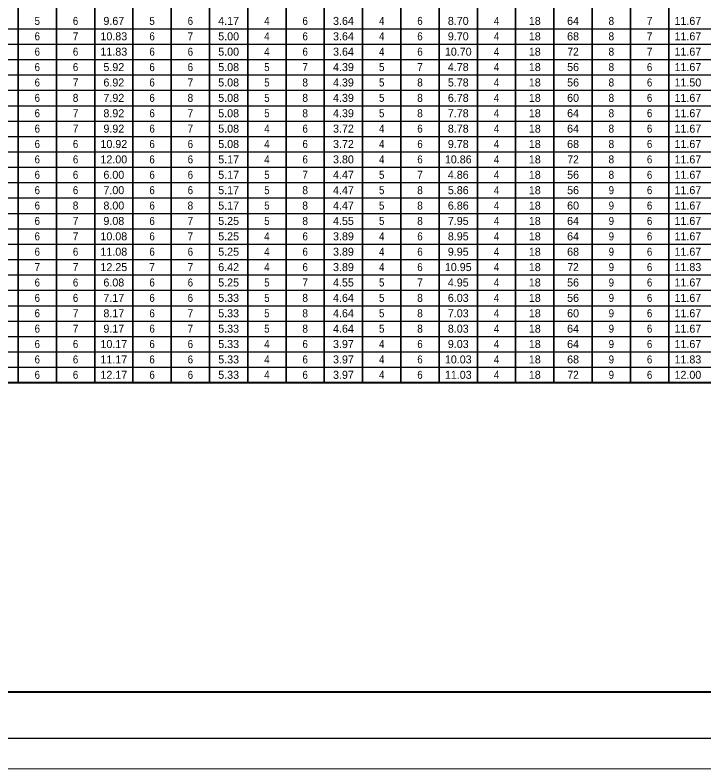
# Model space of a CAD drawing. Extents: x 95 to 131, y 74.5 to 99.5.
# Drawn here: x 106.33 to 117.53, y 75.14 to 87.39 of the extents above; entities that cross this region are included whole.
import ezdxf
from ezdxf.enums import TextEntityAlignment as Align

# ---------------------------------------------------------------- set-up
doc = ezdxf.new("R2010")
doc.units = 0
doc.header["$LTSCALE"] = 0.052
doc.layers.add('1', color=7, linetype='Continuous', lineweight=35)
doc.layers.add('60', color=7, linetype='Continuous', lineweight=25)
doc.layers.add('2', color=7, linetype='Continuous')

msp = doc.modelspace()

# ---------------------------------------------------------------- linework, layer by layer
at = {"layer": '1'}
for p, q in [((106.38108, 81.414), (106.38108, 93.414)), ((107.00308, 81.414), (107.00308, 93.414)), ((107.62508, 81.414), (107.62508, 93.414)), ((108.24708, 81.414), (108.24708, 93.414)), ((108.86908, 81.414), (108.86908, 93.414)), ((109.49108, 81.414), (109.49108, 93.414)), ((110.11308, 81.414), (110.11308, 93.414)), ((110.73508, 81.414), (110.73508, 93.414)), ((111.35708, 81.414), (111.35708, 93.414)), ((111.97908, 81.414), (111.97908, 93.414)), ((112.60108, 81.414), (112.60108, 93.414)), ((113.22308, 81.414), (113.22308, 93.414)), ((113.84508, 81.414), (113.84508, 93.414)), ((114.46708, 81.414), (114.46708, 93.414)), ((115.08908, 81.414), (115.08908, 93.414)), ((115.71108, 81.414), (115.71108, 93.414)), ((116.33308, 81.414), (116.33308, 93.414)), ((116.95508, 81.414), (116.95508, 93.414))]:
    msp.add_line(p, q, dxfattribs=at)
at = {"layer": '1', "lineweight": 40}
msp.add_line((97.99033, 76.38758), (130.49033, 76.38758), dxfattribs=at)
at = {"layer": '1', "lineweight": 25}
msp.add_line((96.49033, 75.63758), (130.99033, 75.63758), dxfattribs=at)
at = {"layer": '1', "lineweight": 13}
msp.add_line((94.99033, 75.13758), (130.99033, 75.13758), dxfattribs=at)
at = {"layer": '60'}
for p, q in [((101.83483, 87.164), (125.77508, 87.164)), ((101.83483, 86.914), (125.77508, 86.914)), ((99.96883, 86.664), (125.77508, 86.664)), ((101.83483, 86.414), (125.77508, 86.414)), ((101.83483, 86.164), (125.77508, 86.164)), ((101.83483, 85.914), (125.77508, 85.914)), ((101.83483, 85.664), (125.77508, 85.664)), ((101.83483, 85.414), (125.77508, 85.414)), ((101.83483, 85.164), (125.77508, 85.164)), ((99.96883, 84.914), (125.77508, 84.914)), ((101.83483, 84.664), (125.77508, 84.664)), ((101.83483, 84.414), (125.77508, 84.414)), ((101.83483, 84.164), (125.77508, 84.164)), ((101.83483, 83.914), (125.77508, 83.914)), ((101.83483, 83.664), (125.77508, 83.664)), ((101.83483, 83.414), (125.77508, 83.414)), ((99.96883, 83.164), (125.77508, 83.164)), ((101.83483, 82.914), (125.77508, 82.914)), ((101.83483, 82.664), (125.77508, 82.664)), ((101.83483, 82.414), (125.77508, 82.414)), ((101.83483, 82.164), (125.77508, 82.164)), ((101.83483, 81.914), (125.77508, 81.914)), ((101.83483, 81.664), (125.77508, 81.664))]:
    msp.add_line(p, q, dxfattribs=at)
at = {"layer": '60', "lineweight": 40}
msp.add_line((99.96883, 81.414), (125.77508, 81.414), dxfattribs=at)

# ---------------------------------------------------------------- texts
at = {"layer": '2'}
for s, width, p in [('5', 0.9, (106.69204, 87.22608)), ('6', 0.9, (107.31404, 87.22608)), ('5', 0.9, (108.55804, 87.22608)), ('6', 0.9, (109.18004, 87.22608)), ('4', 0.9, (110.42404, 87.22608)), ('6', 0.9, (111.04604, 87.22608)), ('4', 0.9, (112.29004, 87.22608)), ('6', 0.9, (112.91204, 87.22608)), ('4', 0.9, (114.15604, 87.22608)), ('8', 0.95, (116.02208, 87.22608)), ('7', 0.95, (116.64413, 87.22608)), ('6', 0.9, (106.69204, 86.97608)), ('7', 0.95, (107.31412, 86.97608)), ('6', 0.9, (108.55804, 86.97608)), ('7', 0.95, (109.18012, 86.97608)), ('4', 0.9, (110.42404, 86.97608)), ('6', 0.9, (111.04604, 86.97608)), ('4', 0.9, (112.29004, 86.97608)), ('6', 0.9, (112.91204, 86.97608)), ('4', 0.9, (114.15604, 86.97608)), ('8', 0.95, (116.02208, 86.97608)), ('7', 0.95, (116.64413, 86.97608)), ('6', 0.9, (106.69204, 86.72608)), ('6', 0.9, (107.31404, 86.72608)), ('6', 0.9, (108.55804, 86.72608)), ('6', 0.9, (109.18004, 86.72608)), ('4', 0.9, (110.42404, 86.72608)), ('6', 0.9, (111.04604, 86.72608)), ('4', 0.9, (112.29004, 86.72608)), ('6', 0.9, (112.91204, 86.72608)), ('4', 0.9, (114.15604, 86.72608)), ('72', 0.95, (115.40008, 86.72608)), ('8', 0.95, (116.02208, 86.72608)), ('7', 0.95, (116.64413, 86.72608)), ('6', 0.9, (106.69204, 86.47608)), ('6', 0.9, (107.31404, 86.47608)), ('6', 0.9, (108.55804, 86.47608)), ('6', 0.9, (109.18004, 86.47608)), ('5', 0.9, (110.42404, 86.47608)), ('7', 0.95, (111.04612, 86.47608)), ('5', 0.9, (112.29004, 86.47608)), ('7', 0.95, (112.91213, 86.47608)), ('4', 0.9, (114.15604, 86.47608)), ('8', 0.95, (116.02208, 86.47608)), ('6', 0.9, (116.64404, 86.47608)), ('6', 0.9, (106.69204, 86.22608)), ('7', 0.95, (107.31412, 86.22608)), ('6', 0.9, (108.55804, 86.22608)), ('7', 0.95, (109.18012, 86.22608)), ('5', 0.9, (110.42404, 86.22608)), ('8', 0.95, (111.04608, 86.22608)), ('5', 0.9, (112.29004, 86.22608)), ('8', 0.95, (112.91208, 86.22608)), ('4', 0.9, (114.15604, 86.22608)), ('8', 0.95, (116.02208, 86.22608)), ('6', 0.9, (116.64404, 86.22608)), ('6', 0.9, (106.69204, 85.97608)), ('8', 0.95, (107.31408, 85.97608)), ('6', 0.9, (108.55804, 85.97608)), ('8', 0.95, (109.18008, 85.97608)), ('8', 0.95, (111.04608, 85.97608)), ('8', 0.95, (112.91208, 85.97608)), ('8', 0.95, (116.02208, 85.97608)), ('6', 0.9, (116.64404, 85.97608)), ('5', 0.9, (110.42404, 85.97608)), ('5', 0.9, (112.29004, 85.97608)), ('4', 0.9, (114.15604, 85.97608)), ('6', 0.9, (106.69204, 85.72608)), ('7', 0.95, (107.31412, 85.72608)), ('6', 0.9, (108.55804, 85.72608)), ('7', 0.95, (109.18012, 85.72608)), ('5', 0.9, (110.42404, 85.72608)), ('8', 0.95, (111.04608, 85.72608)), ('5', 0.9, (112.29004, 85.72608)), ('8', 0.95, (112.91208, 85.72608)), ('4', 0.9, (114.15604, 85.72608)), ('8', 0.95, (116.02208, 85.72608)), ('6', 0.9, (116.64404, 85.72608)), ('6', 0.9, (106.69204, 85.47608)), ('7', 0.95, (107.31412, 85.47608)), ('6', 0.9, (108.55804, 85.47608)), ('7', 0.95, (109.18012, 85.47608)), ('4', 0.9, (110.42404, 85.47608)), ('6', 0.9, (111.04604, 85.47608)), ('4', 0.9, (112.29004, 85.47608)), ('6', 0.9, (112.91204, 85.47608)), ('4', 0.9, (114.15604, 85.47608)), ('8', 0.95, (116.02208, 85.47608)), ('6', 0.9, (116.64404, 85.47608)), ('6', 0.9, (106.69204, 85.22608)), ('6', 0.9, (107.31404, 85.22608)), ('6', 0.9, (108.55804, 85.22608)), ('6', 0.9, (109.18004, 85.22608)), ('4', 0.9, (110.42404, 85.22608)), ('6', 0.9, (111.04604, 85.22608)), ('4', 0.9, (112.29004, 85.22608)), ('6', 0.9, (112.91204, 85.22608)), ('4', 0.9, (114.15604, 85.22608)), ('8', 0.95, (116.02208, 85.22608)), ('6', 0.9, (116.64404, 85.22608)), ('6', 0.9, (106.69204, 84.97608)), ('6', 0.9, (107.31404, 84.97608)), ('6', 0.9, (108.55804, 84.97608)), ('6', 0.9, (109.18004, 84.97608)), ('4', 0.9, (110.42404, 84.97608)), ('6', 0.9, (111.04604, 84.97608)), ('4', 0.9, (112.29004, 84.97608)), ('6', 0.9, (112.91204, 84.97608)), ('4', 0.9, (114.15604, 84.97608)), ('72', 0.95, (115.40008, 84.97608)), ('8', 0.95, (116.02208, 84.97608)), ('6', 0.9, (116.64404, 84.97608)), ('6', 0.9, (106.69204, 84.72608)), ('6', 0.9, (107.31404, 84.72608)), ('6', 0.9, (108.55804, 84.72608)), ('6', 0.9, (109.18004, 84.72608)), ('5', 0.9, (110.42404, 84.72608)), ('7', 0.95, (111.04612, 84.72608)), ('5', 0.9, (112.29004, 84.72608)), ('7', 0.95, (112.91213, 84.72608)), ('4', 0.9, (114.15604, 84.72608)), ('8', 0.95, (116.02208, 84.72608)), ('6', 0.9, (116.64404, 84.72608)), ('6', 0.9, (106.69204, 84.47608)), ('6', 0.9, (107.31404, 84.47608)), ('6', 0.9, (108.55804, 84.47608)), ('6', 0.9, (109.18004, 84.47608)), ('5', 0.9, (110.42404, 84.47608)), ('8', 0.95, (111.04608, 84.47608)), ('5', 0.9, (112.29004, 84.47608)), ('8', 0.95, (112.91208, 84.47608)), ('4', 0.9, (114.15604, 84.47608)), ('9', 0.9, (116.02213, 84.47608)), ('6', 0.9, (116.64404, 84.47608)), ('6', 0.9, (106.69204, 84.22608)), ('8', 0.95, (107.31408, 84.22608)), ('6', 0.9, (108.55804, 84.22608)), ('8', 0.95, (109.18008, 84.22608)), ('5', 0.9, (110.42404, 84.22608)), ('8', 0.95, (111.04608, 84.22608)), ('5', 0.9, (112.29004, 84.22608)), ('8', 0.95, (112.91208, 84.22608)), ('4', 0.9, (114.15604, 84.22608)), ('9', 0.9, (116.02213, 84.22608)), ('6', 0.9, (116.64404, 84.22608)), ('6', 0.9, (106.69204, 83.97608)), ('7', 0.95, (107.31412, 83.97608)), ('6', 0.9, (108.55804, 83.97608)), ('7', 0.95, (109.18012, 83.97608)), ('5', 0.9, (110.42404, 83.97608)), ('8', 0.95, (111.04608, 83.97608)), ('5', 0.9, (112.29004, 83.97608)), ('8', 0.95, (112.91208, 83.97608)), ('4', 0.9, (114.15604, 83.97608)), ('9', 0.9, (116.02213, 83.97608)), ('6', 0.9, (116.64404, 83.97608)), ('6', 0.9, (106.69204, 83.72608)), ('7', 0.95, (107.31412, 83.72608)), ('6', 0.9, (108.55804, 83.72608)), ('7', 0.95, (109.18012, 83.72608)), ('4', 0.9, (110.42404, 83.72608)), ('6', 0.9, (111.04604, 83.72608)), ('4', 0.9, (112.29004, 83.72608)), ('6', 0.9, (112.91204, 83.72608)), ('4', 0.9, (114.15604, 83.72608)), ('9', 0.9, (116.02213, 83.72608)), ('6', 0.9, (116.64404, 83.72608)), ('6', 0.9, (106.69204, 83.47608)), ('6', 0.9, (107.31404, 83.47608)), ('6', 0.9, (108.55804, 83.47608)), ('6', 0.9, (109.18004, 83.47608)), ('4', 0.9, (110.42404, 83.47608)), ('6', 0.9, (111.04604, 83.47608)), ('4', 0.9, (112.29004, 83.47608)), ('6', 0.9, (112.91204, 83.47608)), ('4', 0.9, (114.15604, 83.47608)), ('9', 0.9, (116.02213, 83.47608)), ('6', 0.9, (116.64404, 83.47608)), ('7', 0.95, (106.69212, 83.22608)), ('7', 0.95, (107.31412, 83.22608)), ('7', 0.95, (108.55812, 83.22608)), ('7', 0.95, (109.18012, 83.22608)), ('4', 0.9, (110.42404, 83.22608)), ('6', 0.9, (111.04604, 83.22608)), ('4', 0.9, (112.29004, 83.22608)), ('6', 0.9, (112.91204, 83.22608)), ('4', 0.9, (114.15604, 83.22608)), ('72', 0.95, (115.40008, 83.22608)), ('9', 0.9, (116.02213, 83.22608)), ('6', 0.9, (116.64404, 83.22608)), ('6', 0.9, (106.69204, 82.97608)), ('6', 0.9, (107.31404, 82.97608)), ('6', 0.9, (108.55804, 82.97608)), ('6', 0.9, (109.18004, 82.97608)), ('5', 0.9, (110.42404, 82.97608)), ('7', 0.95, (111.04612, 82.97608)), ('5', 0.9, (112.29004, 82.97608)), ('7', 0.95, (112.91213, 82.97608)), ('4', 0.9, (114.15604, 82.97608)), ('9', 0.9, (116.02213, 82.97608)), ('6', 0.9, (116.64404, 82.97608)), ('6', 0.9, (106.69204, 82.72608)), ('6', 0.9, (107.31404, 82.72608)), ('6', 0.9, (108.55804, 82.72608)), ('6', 0.9, (109.18004, 82.72608)), ('5', 0.9, (110.42404, 82.72608)), ('8', 0.95, (111.04608, 82.72608)), ('5', 0.9, (112.29004, 82.72608)), ('8', 0.95, (112.91208, 82.72608)), ('4', 0.9, (114.15604, 82.72608)), ('9', 0.9, (116.02213, 82.72608)), ('6', 0.9, (116.64404, 82.72608)), ('6', 0.9, (106.69204, 82.47608)), ('7', 0.95, (107.31412, 82.47608)), ('6', 0.9, (108.55804, 82.47608)), ('7', 0.95, (109.18012, 82.47608)), ('5', 0.9, (110.42404, 82.47608)), ('8', 0.95, (111.04608, 82.47608)), ('5', 0.9, (112.29004, 82.47608)), ('8', 0.95, (112.91208, 82.47608)), ('4', 0.9, (114.15604, 82.47608)), ('9', 0.9, (116.02213, 82.47608)), ('6', 0.9, (116.64404, 82.47608)), ('6', 0.9, (106.69204, 82.22608)), ('7', 0.95, (107.31412, 82.22608)), ('6', 0.9, (108.55804, 82.22608)), ('7', 0.95, (109.18012, 82.22608)), ('5', 0.9, (110.42404, 82.22608)), ('8', 0.95, (111.04608, 82.22608)), ('5', 0.9, (112.29004, 82.22608)), ('8', 0.95, (112.91208, 82.22608)), ('4', 0.9, (114.15604, 82.22608)), ('9', 0.9, (116.02213, 82.22608)), ('6', 0.9, (116.64404, 82.22608)), ('6', 0.9, (106.69204, 81.97608)), ('6', 0.9, (107.31404, 81.97608)), ('6', 0.9, (108.55804, 81.97608)), ('6', 0.9, (109.18004, 81.97608)), ('4', 0.9, (110.42404, 81.97608)), ('6', 0.9, (111.04604, 81.97608)), ('4', 0.9, (112.29004, 81.97608)), ('6', 0.9, (112.91204, 81.97608)), ('4', 0.9, (114.15604, 81.97608)), ('9', 0.9, (116.02213, 81.97608)), ('6', 0.9, (116.64404, 81.97608)), ('6', 0.9, (106.69204, 81.72608)), ('6', 0.9, (107.31404, 81.72608)), ('6', 0.9, (108.55804, 81.72608)), ('6', 0.9, (109.18004, 81.72608)), ('4', 0.9, (110.42404, 81.72608)), ('6', 0.9, (111.04604, 81.72608)), ('4', 0.9, (112.29004, 81.72608)), ('6', 0.9, (112.91204, 81.72608)), ('4', 0.9, (114.15604, 81.72608)), ('9', 0.9, (116.02213, 81.72608)), ('6', 0.9, (116.64404, 81.72608)), ('6', 0.9, (106.69204, 81.47608)), ('6', 0.9, (107.31404, 81.47608)), ('6', 0.9, (108.55804, 81.47608)), ('6', 0.9, (109.18004, 81.47608)), ('4', 0.9, (110.42404, 81.47608)), ('6', 0.9, (111.04604, 81.47608)), ('4', 0.9, (112.29004, 81.47608)), ('6', 0.9, (112.91204, 81.47608)), ('4', 0.9, (114.15604, 81.47608)), ('72', 0.95, (115.40008, 81.47608)), ('9', 0.9, (116.02213, 81.47608)), ('6', 0.9, (116.64404, 81.47608))]:
    msp.add_text(s, height=0.13, dxfattribs=dict(at, width=width)).set_placement(p, align=Align.CENTER)
for s, p in [('9.67', (107.93604, 87.22608)), ('4.17', (109.80204, 87.22608)), ('3.64', (111.66812, 87.22608)), ('8.70', (113.53408, 87.22608)), ('18', (114.77808, 87.22608)), ('64', (115.40013, 87.22608)), ('11.67', (117.26613, 87.22608)), ('10.83', (107.93612, 86.97608)), ('5.00', (109.80208, 86.97608)), ('3.64', (111.66812, 86.97608)), ('9.70', (113.53408, 86.97608)), ('18', (114.77808, 86.97608)), ('68', (115.40008, 86.97608)), ('11.67', (117.26613, 86.97608)), ('11.83', (107.93612, 86.72608)), ('5.00', (109.80208, 86.72608)), ('3.64', (111.66812, 86.72608)), ('10.70', (113.53408, 86.72608)), ('18', (114.77808, 86.72608)), ('11.67', (117.26613, 86.72608)), ('5.92', (107.93608, 86.47608)), ('5.08', (109.80208, 86.47608)), ('4.39', (111.66804, 86.47608)), ('4.78', (113.53408, 86.47608)), ('18', (114.77808, 86.47608)), ('56', (115.40013, 86.47608)), ('11.67', (117.26613, 86.47608)), ('6.92', (107.93608, 86.22608)), ('5.08', (109.80208, 86.22608)), ('4.39', (111.66804, 86.22608)), ('5.78', (113.53408, 86.22608)), ('18', (114.77808, 86.22608)), ('56', (115.40013, 86.22608)), ('11.50', (117.26608, 86.22608)), ('7.92', (107.93608, 85.97608)), ('5.08', (109.80208, 85.97608)), ('4.39', (111.66804, 85.97608)), ('6.78', (113.53408, 85.97608)), ('18', (114.77808, 85.97608)), ('60', (115.40008, 85.97608)), ('11.67', (117.26613, 85.97608)), ('8.92', (107.93608, 85.72608)), ('5.08', (109.80208, 85.72608)), ('4.39', (111.66804, 85.72608)), ('7.78', (113.53408, 85.72608)), ('18', (114.77808, 85.72608)), ('64', (115.40013, 85.72608)), ('11.67', (117.26613, 85.72608)), ('9.92', (107.93608, 85.47608)), ('5.08', (109.80208, 85.47608)), ('3.72', (111.66808, 85.47608)), ('8.78', (113.53408, 85.47608)), ('18', (114.77808, 85.47608)), ('64', (115.40013, 85.47608)), ('11.67', (117.26613, 85.47608)), ('10.92', (107.93608, 85.22608)), ('5.08', (109.80208, 85.22608)), ('3.72', (111.66808, 85.22608)), ('9.78', (113.53408, 85.22608)), ('18', (114.77808, 85.22608)), ('68', (115.40008, 85.22608)), ('11.67', (117.26613, 85.22608)), ('12.00', (107.93608, 84.97608)), ('5.17', (109.80204, 84.97608)), ('3.80', (111.66808, 84.97608)), ('10.86', (113.53404, 84.97608)), ('18', (114.77808, 84.97608)), ('11.67', (117.26613, 84.97608)), ('6.00', (107.93608, 84.72608)), ('5.17', (109.80204, 84.72608)), ('4.47', (111.66804, 84.72608)), ('4.86', (113.53413, 84.72608)), ('18', (114.77808, 84.72608)), ('56', (115.40013, 84.72608)), ('11.67', (117.26613, 84.72608)), ('7.00', (107.93608, 84.47608)), ('5.17', (109.80204, 84.47608)), ('4.47', (111.66804, 84.47608)), ('5.86', (113.53413, 84.47608)), ('18', (114.77808, 84.47608)), ('56', (115.40013, 84.47608)), ('11.67', (117.26613, 84.47608)), ('8.00', (107.93608, 84.22608)), ('5.17', (109.80204, 84.22608)), ('4.47', (111.66804, 84.22608)), ('6.86', (113.53413, 84.22608)), ('18', (114.77808, 84.22608)), ('60', (115.40008, 84.22608)), ('11.67', (117.26613, 84.22608)), ('9.08', (107.93608, 83.97608)), ('5.25', (109.80212, 83.97608)), ('4.55', (111.66812, 83.97608)), ('7.95', (113.53413, 83.97608)), ('18', (114.77808, 83.97608)), ('64', (115.40013, 83.97608)), ('11.67', (117.26613, 83.97608)), ('10.08', (107.93608, 83.72608)), ('5.25', (109.80212, 83.72608)), ('3.89', (111.66804, 83.72608)), ('8.95', (113.53413, 83.72608)), ('18', (114.77808, 83.72608)), ('64', (115.40013, 83.72608)), ('11.67', (117.26613, 83.72608)), ('11.08', (107.93608, 83.47608)), ('5.25', (109.80212, 83.47608)), ('3.89', (111.66804, 83.47608)), ('9.95', (113.53413, 83.47608)), ('18', (114.77808, 83.47608)), ('68', (115.40008, 83.47608)), ('11.67', (117.26613, 83.47608)), ('12.25', (107.93604, 83.22608)), ('6.42', (109.80208, 83.22608)), ('3.89', (111.66804, 83.22608)), ('10.95', (113.53404, 83.22608)), ('18', (114.77808, 83.22608)), ('11.83', (117.26613, 83.22608)), ('6.08', (107.93608, 82.97608)), ('5.25', (109.80212, 82.97608)), ('4.55', (111.66812, 82.97608)), ('4.95', (113.53413, 82.97608)), ('18', (114.77808, 82.97608)), ('56', (115.40013, 82.97608)), ('11.67', (117.26613, 82.97608)), ('7.17', (107.93604, 82.72608)), ('5.33', (109.80204, 82.72608)), ('4.64', (111.66812, 82.72608)), ('6.03', (113.53404, 82.72608)), ('18', (114.77808, 82.72608)), ('56', (115.40013, 82.72608)), ('11.67', (117.26613, 82.72608)), ('8.17', (107.93604, 82.47608)), ('5.33', (109.80204, 82.47608)), ('4.64', (111.66812, 82.47608)), ('7.03', (113.53404, 82.47608)), ('18', (114.77808, 82.47608)), ('60', (115.40008, 82.47608)), ('11.67', (117.26613, 82.47608)), ('9.17', (107.93604, 82.22608)), ('5.33', (109.80204, 82.22608)), ('4.64', (111.66812, 82.22608)), ('8.03', (113.53404, 82.22608)), ('18', (114.77808, 82.22608)), ('64', (115.40013, 82.22608)), ('11.67', (117.26613, 82.22608)), ('10.17', (107.93612, 81.97608)), ('5.33', (109.80204, 81.97608)), ('3.97', (111.66804, 81.97608)), ('9.03', (113.53404, 81.97608)), ('18', (114.77808, 81.97608)), ('64', (115.40013, 81.97608)), ('11.67', (117.26613, 81.97608)), ('11.17', (107.93612, 81.72608)), ('5.33', (109.80204, 81.72608)), ('3.97', (111.66804, 81.72608)), ('10.03', (113.53413, 81.72608)), ('18', (114.77808, 81.72608)), ('68', (115.40008, 81.72608)), ('11.83', (117.26613, 81.72608)), ('12.17', (107.93612, 81.47608)), ('5.33', (109.80204, 81.47608)), ('3.97', (111.66804, 81.47608)), ('11.03', (113.53413, 81.47608)), ('18', (114.77808, 81.47608)), ('12.00', (117.26608, 81.47608))]:
    msp.add_text(s, height=0.13, dxfattribs=at).set_placement(p, align=Align.CENTER)

doc.saveas('drawing.dxf')
